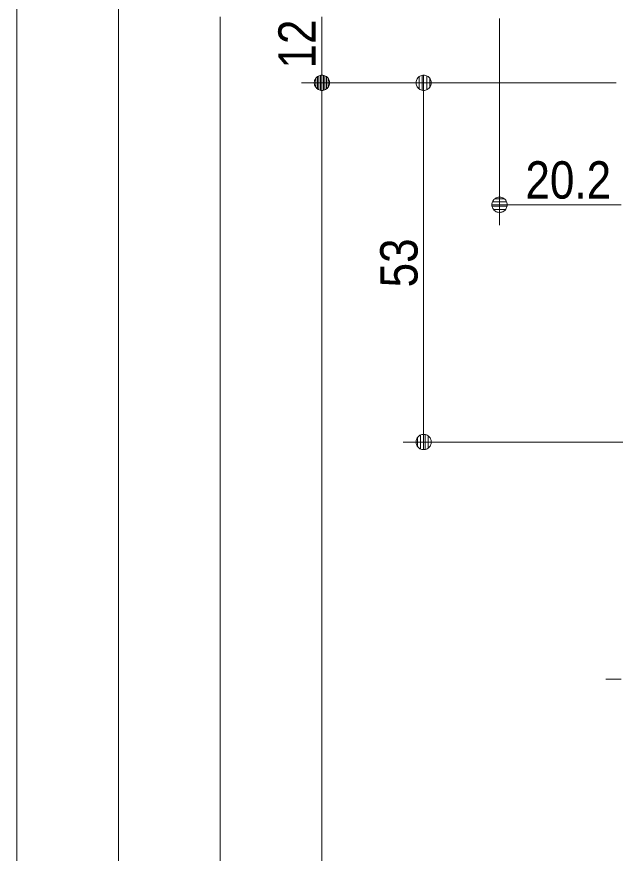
# Model space of a CAD drawing. Units: millimetres, scale not verified, with parts at other scales. Extents: x -4547 to 4547, y -2284 to 2284.
# Drawn here: x -2388 to -1942, y -505 to 112 of the extents above; entities that cross this region are included whole.
import ezdxf
from ezdxf.enums import TextEntityAlignment as Align

# ---------------------------------------------------------------- set-up
doc = ezdxf.new("R2010")
doc.units = ezdxf.units.MM
doc.header["$LTSCALE"] = 20
for name, color, linetype, lineweight in [('0-2_2寸法-2', 7, 'Continuous', 9), ('0-3_0', 7, 'Continuous', 9), ('0-4_2寸法-1', 7, 'Continuous', 9)]:
    doc.layers.add(name, color=color, linetype=linetype, lineweight=lineweight)
doc.styles.add('ＭＳ Ｐゴシック', font='')
doc.styles.get('ＭＳ Ｐゴシック').set_extended_font_data('MS PGothic')

# ---------------------------------------------------------------- blocks, each defined once
blk = doc.blocks.new('_Dot')
at = {"layer": '0-3_0'}
for p, q in [((-10, 0), (-20, 0)), ((9.78, 2), (-9.78, 2)), ((7.99, 6), (-7.99, 6)), ((9.16, -3.98), (-9.16, -3.98)), ((6, -7.98), (-6, -7.98))]:
    blk.add_line(p, q, dxfattribs=at)
for points in [[(10, 0), (9.92, 1.25), (9.69, 2.49), (9.3, 3.68), (8.76, 4.82), (8.09, 5.88), (7.29, 6.85), (6.37, 7.71), (5.36, 8.44), (4.26, 9.05), (3.09, 9.51), (1.87, 9.82), (0.63, 9.98), (-0.63, 9.98), (-1.87, 9.82), (-3.09, 9.51), (-4.26, 9.05), (-5.36, 8.44), (-6.37, 7.71), (-7.29, 6.85), (-8.09, 5.88), (-8.76, 4.82), (-9.3, 3.68), (-9.69, 2.49), (-9.92, 1.25), (-10, 0), (0, 0)], [(-10, 0), (-9.92, -1.25), (-9.69, -2.49), (-9.3, -3.68), (-8.76, -4.82), (-8.09, -5.88), (-7.29, -6.85), (-6.37, -7.71), (-5.36, -8.44), (-4.26, -9.05), (-3.09, -9.51), (-1.87, -9.82), (-0.63, -9.98), (0.63, -9.98), (1.87, -9.82), (3.09, -9.51), (4.26, -9.05), (5.36, -8.44), (6.37, -7.71), (7.29, -6.85), (8.09, -5.88), (8.76, -4.82), (9.3, -3.68), (9.69, -2.49), (9.92, -1.25), (10, 0), (0, 0)]]:
    blk.add_lwpolyline(points, close=True, dxfattribs=at)

msp = doc.modelspace()

# ---------------------------------------------------------------- linework, layer by layer
at = {"layer": '0-2_2寸法-2'}
msp.add_line((-1942.43, -376.93), (-1953.68, -376.93), dxfattribs=at)
at = {"layer": '0-4_2寸法-1'}
for p, q in [((-2388.13, 156.74), (-2388.13, -1684.74)), ((-2313.13, 141.74), (-2313.13, -1684.74)), ((-2238.13, 111.74), (-2238.13, -1684.74)), ((-2163.13, 111.74), (-2163.13, 74.26)), ((-2032.17, 110.5), (-2032.17, -42)), ((-1946.17, 63), (-2178.13, 63)), ((-1946.17, 63), (-2178.13, 63)), ((-1946.17, 63), (-2103.13, 63)), ((-2163.13, -1614.74), (-2163.13, 51.74)), ((-2088.13, -190.74), (-2088.13, 51.74)), ((-1942.43, -27), (-2020.92, -27)), ((-1941.17, -202), (-2103.13, -202))]:
    msp.add_line(p, q, dxfattribs=at)

# ---------------------------------------------------------------- block references
at = {"layer": '0-4_2寸法-1', "xscale": 0.5627563, "yscale": 0.5627563}
for p, rotation in [((-2163.13, 63), 270), ((-2163.13, 63), 90), ((-2088.13, 63), 90), ((-2032.17, -27), 180), ((-2088.13, -202), 270)]:
    msp.add_blockref('_Dot', p, dxfattribs=dict(at, rotation=rotation))

# ---------------------------------------------------------------- texts
at = {"layer": '0-4_2寸法-1', "style": 'ＭＳ Ｐゴシック', "width": 0.9}
for s, p in [('12', (-2159.41, 73.55)), ('53', (-2084.33, -87.94))]:
    msp.add_text(s, height=27.57, rotation=90, dxfattribs=at).set_placement(p, align=Align.BOTTOM_LEFT)
msp.add_text('20.2', height=27.57, dxfattribs=at).set_placement((-2013.08, -30.72), align=Align.BOTTOM_LEFT)

doc.saveas('drawing.dxf')
